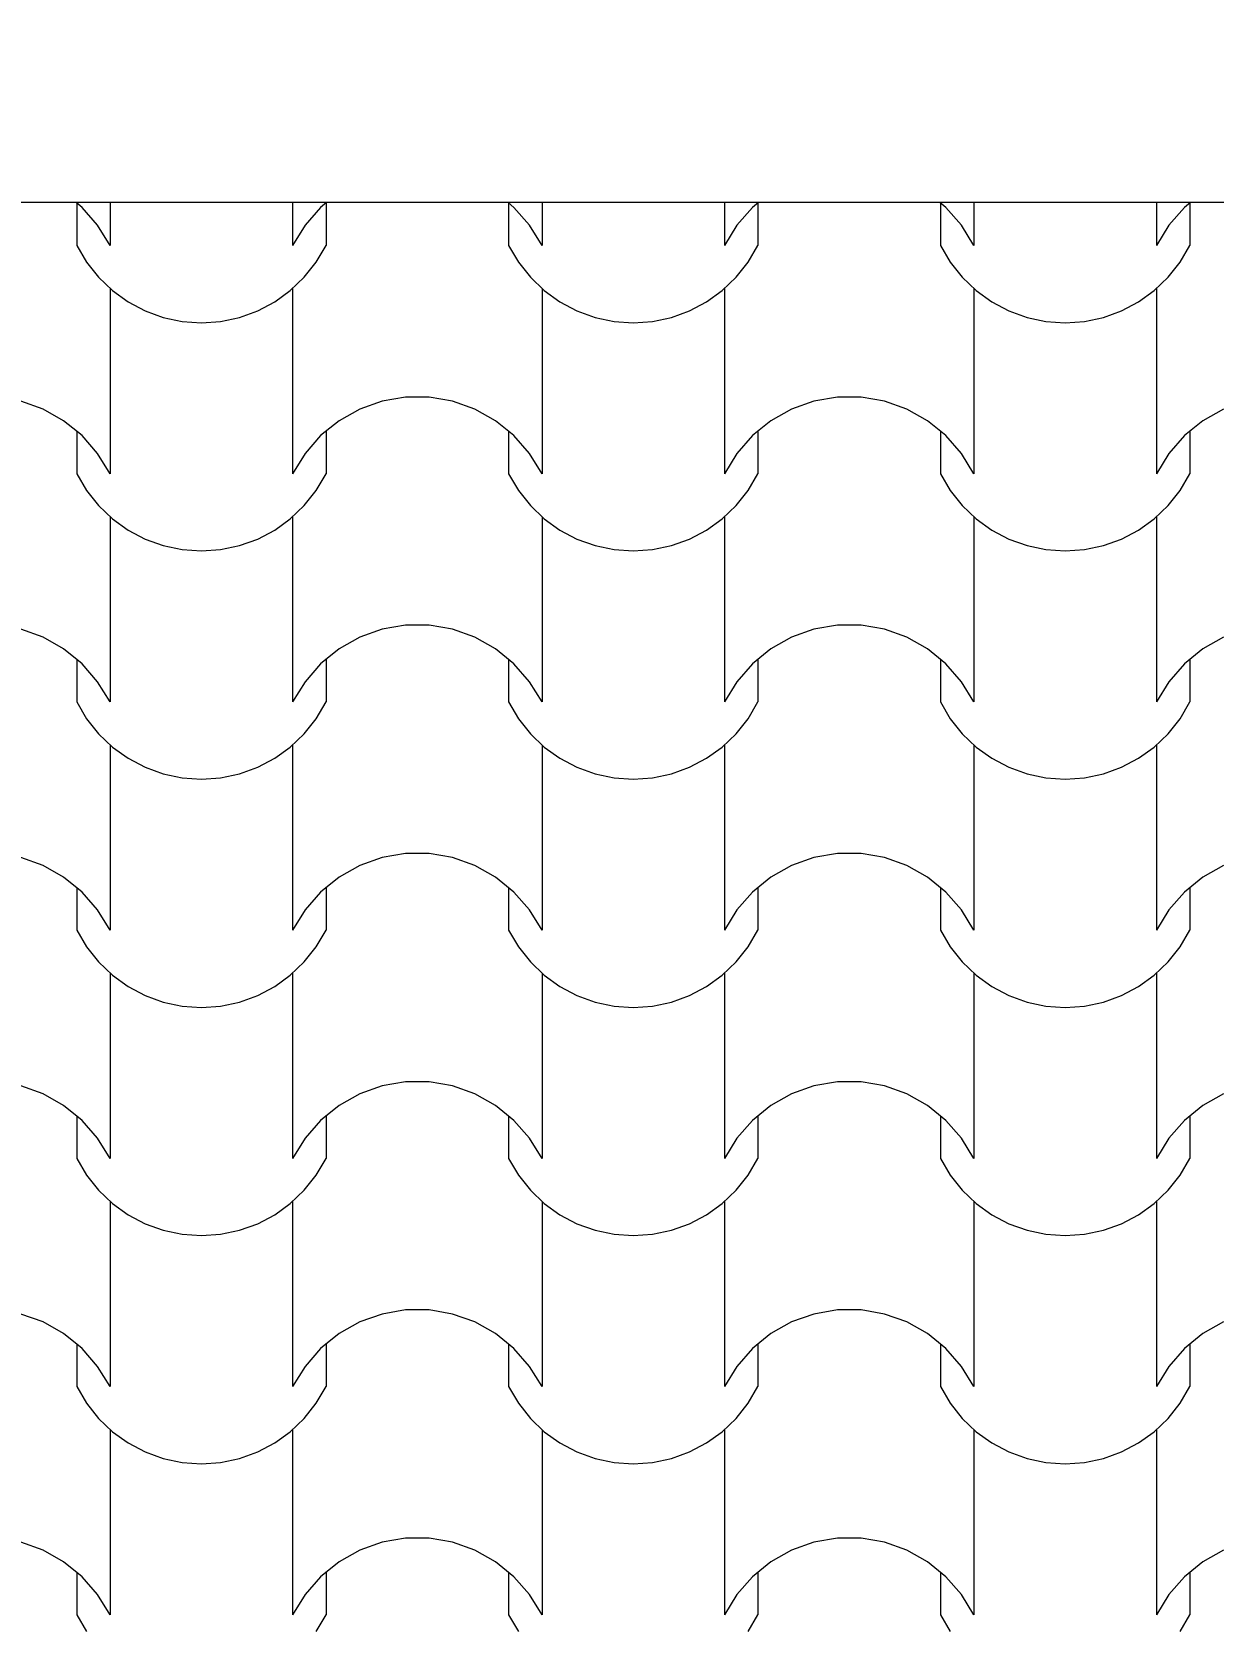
# Model space of a CAD drawing. Header units: millimetres. Extents: x 318905 to 439572, y -5133 to 105868.
# Drawn here: x 359044 to 359822, y 6699 to 7747 of the extents above; entities that cross this region are included whole.
import ezdxf

# ---------------------------------------------------------------- set-up
doc = ezdxf.new("R2010")
doc.units = ezdxf.units.MM
doc.header["$MEASUREMENT"] = 0
for name, color, linetype, lineweight in [('0_Stylo_No__98', 154, 'Continuous', 0), ('2D -  Dessin général_Stylo_No__1', 7, 'Continuous', 5), ('OMBRES_Stylo_No__1', 7, 'Continuous', 5)]:
    doc.layers.add(name, color=color, linetype=linetype, lineweight=lineweight)
doc.layers.add('OMBRES_Stylo_No__82', color=7, linetype='Continuous', lineweight=13, true_color=0xaaaaaa)
doc.styles.add('STYLE_GENERE_3', font='')
doc.styles.get('STYLE_GENERE_3').set_extended_font_data('Arial')
doc.dimstyles.new('STYLE_GENERE__1', dxfattribs={"dimtxt": 200, "dimasz": 142.5, "dimexe": 0.18, "dimexo": 500, "dimgap": 0.09, "dimtad": 0, "dimtih": 1, "dimtoh": 1, "dimlfac": 0.001, "dimzin": 0, "dimdsep": 46, "dimtxsty": 'STYLE_GENERE_3', "dimblk": 'ARROWHEAD_6', "dimblk1": 'ARROWHEAD_6', "dimblk2": 'ARROWHEAD_6', "dimcen": 0.09, "dimclrd": 154, "dimclre": 154, "dimclrt": 154, "dimazin": 0, "dimtfac": 1, "dimtdec": 4, "dimtmove": 0, "dimatfit": 3, "dimfxl": 0, "dimtolj": 1, "dimtzin": 0, "dimarcsym": 0})

# ---------------------------------------------------------------- blocks, each defined once
blk = doc.blocks.new('*X105')
at = {"layer": 'OMBRES_Stylo_No__82', "linetype": 'Continuous'}
for p, q in [((359077.5, 7631.3), (359073.5, 7634.5)), ((359073.9, 7634.2), (359073.9, 7606.2)), ((359095.9, 7634.5), (359095.9, 7606.2)), ((359216.1, 7634.5), (359216.1, 7606.2)), ((359238.5, 7634.5), (359234.5, 7631.3)), ((359238.1, 7634.2), (359238.1, 7606.2)), ((359361.9, 7631.3), (359358, 7634.5)), ((359358.4, 7634.2), (359358.4, 7606.2)), ((359380.4, 7634.5), (359380.4, 7606.2)), ((359500.6, 7634.5), (359500.6, 7606.2)), ((359523, 7634.5), (359519, 7631.3)), ((359522.6, 7634.2), (359522.6, 7606.2)), ((359646.4, 7631.3), (359642.5, 7634.5)), ((359642.8, 7634.2), (359642.8, 7606.2)), ((359664.8, 7634.5), (359664.8, 7606.2)), ((359785.1, 7634.5), (359785.1, 7606.2)), ((359807.4, 7634.5), (359803.5, 7631.3)), ((359807.1, 7634.2), (359807.1, 7606.2)), ((359087.7, 7619.5), (359077.5, 7631.3)), ((359234.5, 7631.3), (359224.3, 7619.5)), ((359372.2, 7619.5), (359361.9, 7631.3)), ((359519, 7631.3), (359508.7, 7619.5)), ((359656.7, 7619.5), (359646.4, 7631.3)), ((359803.5, 7631.3), (359793.2, 7619.5)), ((359095.9, 7606.2), (359087.7, 7619.5)), ((359224.3, 7619.5), (359216.1, 7606.2)), ((359380.4, 7606.2), (359372.2, 7619.5)), ((359508.7, 7619.5), (359500.6, 7606.2)), ((359664.8, 7606.2), (359656.7, 7619.5)), ((359793.2, 7619.5), (359785.1, 7606.2)), ((359073.9, 7606.2), (359080.3, 7595.2)), ((359231.7, 7595.2), (359238.1, 7606.2)), ((359358.4, 7606.2), (359364.8, 7595.2)), ((359516.2, 7595.2), (359522.6, 7606.2)), ((359642.8, 7606.2), (359649.3, 7595.2)), ((359800.6, 7595.2), (359807.1, 7606.2)), ((359080.3, 7595.2), (359088.2, 7585.3)), ((359223.8, 7585.3), (359231.7, 7595.2)), ((359364.8, 7595.2), (359372.7, 7585.3)), ((359508.3, 7585.3), (359516.2, 7595.2)), ((359649.3, 7595.2), (359657.2, 7585.3)), ((359792.8, 7585.3), (359800.6, 7595.2)), ((359088.2, 7585.3), (359097.4, 7576.5)), ((359214.6, 7576.5), (359223.8, 7585.3)), ((359372.7, 7585.3), (359381.9, 7576.5)), ((359499.1, 7576.5), (359508.3, 7585.3)), ((359657.2, 7585.3), (359666.4, 7576.5)), ((359783.6, 7576.5), (359792.8, 7585.3)), ((359095.9, 7577.8), (359095.9, 7516.8)), ((359097.4, 7576.5), (359107.7, 7569.1)), ((359107.7, 7569.1), (359118.9, 7563.1)), ((359193.1, 7563.1), (359204.3, 7569.1)), ((359204.3, 7569.1), (359214.6, 7576.5)), ((359216.1, 7577.8), (359216.1, 7516.8)), ((359380.4, 7577.8), (359380.4, 7516.8)), ((359381.9, 7576.5), (359392.2, 7569.1)), ((359392.2, 7569.1), (359403.4, 7563.1)), ((359477.5, 7563.1), (359488.8, 7569.1)), ((359488.8, 7569.1), (359499.1, 7576.5)), ((359500.6, 7577.8), (359500.6, 7516.8)), ((359664.8, 7577.8), (359664.8, 7516.8)), ((359666.4, 7576.5), (359676.7, 7569.1)), ((359676.7, 7569.1), (359687.9, 7563.1)), ((359762, 7563.1), (359773.3, 7569.1)), ((359773.3, 7569.1), (359783.6, 7576.5)), ((359785.1, 7577.8), (359785.1, 7516.8)), ((359118.9, 7563.1), (359130.9, 7558.8)), ((359130.9, 7558.8), (359143.3, 7556.2)), ((359168.7, 7556.2), (359181.1, 7558.8)), ((359181.1, 7558.8), (359193.1, 7563.1)), ((359403.4, 7563.1), (359415.4, 7558.8)), ((359415.4, 7558.8), (359427.8, 7556.2)), ((359453.2, 7556.2), (359465.6, 7558.8)), ((359465.6, 7558.8), (359477.5, 7563.1)), ((359687.9, 7563.1), (359699.9, 7558.8)), ((359699.9, 7558.8), (359712.3, 7556.2)), ((359737.6, 7556.2), (359750.1, 7558.8)), ((359750.1, 7558.8), (359762, 7563.1)), ((359143.3, 7556.2), (359156, 7555.3)), ((359156, 7555.3), (359168.7, 7556.2)), ((359427.8, 7556.2), (359440.5, 7555.3)), ((359440.5, 7555.3), (359453.2, 7556.2)), ((359712.3, 7556.2), (359725, 7555.3)), ((359725, 7555.3), (359737.6, 7556.2)), ((359095.9, 7516.8), (359095.9, 7455.8)), ((359216.1, 7516.8), (359216.1, 7455.8)), ((359380.4, 7516.8), (359380.4, 7455.8)), ((359500.6, 7516.8), (359500.6, 7455.8)), ((359664.8, 7516.8), (359664.8, 7455.8)), ((359785.1, 7516.8), (359785.1, 7455.8)), ((359290.4, 7506.3), (359275, 7503.7)), ((359298.2, 7506.3), (359290.4, 7506.3)), ((359306.1, 7506.3), (359298.2, 7506.3)), ((359321.5, 7503.7), (359306.1, 7506.3)), ((359574.9, 7506.3), (359559.5, 7503.7)), ((359582.7, 7506.3), (359574.9, 7506.3)), ((359590.5, 7506.3), (359582.7, 7506.3)), ((359605.9, 7503.7), (359590.5, 7506.3)), ((359051.7, 7498.5), (359037, 7503.7)), ((359065.3, 7490.8), (359051.7, 7498.5)), ((359260.3, 7498.5), (359246.7, 7490.8)), ((359275, 7503.7), (359260.3, 7498.5)), ((359336.2, 7498.5), (359321.5, 7503.7)), ((359349.8, 7490.8), (359336.2, 7498.5)), ((359544.8, 7498.5), (359531.1, 7490.8)), ((359559.5, 7503.7), (359544.8, 7498.5)), ((359620.7, 7498.5), (359605.9, 7503.7)), ((359634.3, 7490.8), (359620.7, 7498.5)), ((359829.3, 7498.5), (359815.6, 7490.8)), ((359077.5, 7481), (359065.3, 7490.8)), ((359246.7, 7490.8), (359234.5, 7481)), ((359361.9, 7481), (359349.8, 7490.8)), ((359531.1, 7490.8), (359519, 7481)), ((359646.4, 7481), (359634.3, 7490.8)), ((359815.6, 7490.8), (359803.5, 7481)), ((359073.9, 7483.9), (359073.9, 7455.8)), ((359087.7, 7469.2), (359077.5, 7481)), ((359234.5, 7481), (359224.3, 7469.2)), ((359238.1, 7483.9), (359238.1, 7455.8)), ((359358.4, 7483.9), (359358.4, 7455.8)), ((359372.2, 7469.2), (359361.9, 7481)), ((359519, 7481), (359508.7, 7469.2)), ((359522.6, 7483.9), (359522.6, 7455.8)), ((359642.8, 7483.9), (359642.8, 7455.8)), ((359656.7, 7469.2), (359646.4, 7481)), ((359803.5, 7481), (359793.2, 7469.2)), ((359807.1, 7483.9), (359807.1, 7455.8)), ((359095.9, 7455.8), (359087.7, 7469.2)), ((359224.3, 7469.2), (359216.1, 7455.8)), ((359380.4, 7455.8), (359372.2, 7469.2)), ((359508.7, 7469.2), (359500.6, 7455.8)), ((359664.8, 7455.8), (359656.7, 7469.2)), ((359793.2, 7469.2), (359785.1, 7455.8)), ((359073.9, 7455.8), (359080.3, 7444.9)), ((359231.7, 7444.9), (359238.1, 7455.8)), ((359358.4, 7455.8), (359364.8, 7444.9)), ((359516.2, 7444.9), (359522.6, 7455.8)), ((359642.8, 7455.8), (359649.3, 7444.9)), ((359800.6, 7444.9), (359807.1, 7455.8)), ((359080.3, 7444.9), (359088.2, 7434.9)), ((359223.8, 7434.9), (359231.7, 7444.9)), ((359364.8, 7444.9), (359372.7, 7434.9)), ((359508.3, 7434.9), (359516.2, 7444.9)), ((359649.3, 7444.9), (359657.2, 7434.9)), ((359792.8, 7434.9), (359800.6, 7444.9)), ((359088.2, 7434.9), (359097.4, 7426.2)), ((359214.6, 7426.2), (359223.8, 7434.9)), ((359372.7, 7434.9), (359381.9, 7426.2)), ((359499.1, 7426.2), (359508.3, 7434.9)), ((359657.2, 7434.9), (359666.4, 7426.2)), ((359783.6, 7426.2), (359792.8, 7434.9)), ((359095.9, 7427.4), (359095.9, 7366.5)), ((359097.4, 7426.2), (359107.7, 7418.7)), ((359204.3, 7418.7), (359214.6, 7426.2)), ((359216.1, 7427.4), (359216.1, 7366.5)), ((359380.4, 7427.4), (359380.4, 7366.5)), ((359381.9, 7426.2), (359392.2, 7418.7)), ((359488.8, 7418.7), (359499.1, 7426.2)), ((359500.6, 7427.4), (359500.6, 7366.5)), ((359664.8, 7427.4), (359664.8, 7366.5)), ((359666.4, 7426.2), (359676.7, 7418.7)), ((359773.3, 7418.7), (359783.6, 7426.2)), ((359785.1, 7427.4), (359785.1, 7366.5)), ((359107.7, 7418.7), (359118.9, 7412.8)), ((359118.9, 7412.8), (359130.9, 7408.5)), ((359181.1, 7408.5), (359193.1, 7412.8)), ((359193.1, 7412.8), (359204.3, 7418.7)), ((359392.2, 7418.7), (359403.4, 7412.8)), ((359403.4, 7412.8), (359415.4, 7408.5)), ((359465.6, 7408.5), (359477.5, 7412.8)), ((359477.5, 7412.8), (359488.8, 7418.7)), ((359676.7, 7418.7), (359687.9, 7412.8)), ((359687.9, 7412.8), (359699.9, 7408.5)), ((359750.1, 7408.5), (359762, 7412.8)), ((359762, 7412.8), (359773.3, 7418.7)), ((359130.9, 7408.5), (359143.3, 7405.9)), ((359143.3, 7405.9), (359156, 7405)), ((359156, 7405), (359168.7, 7405.9)), ((359168.7, 7405.9), (359181.1, 7408.5)), ((359415.4, 7408.5), (359427.8, 7405.9)), ((359427.8, 7405.9), (359440.5, 7405)), ((359440.5, 7405), (359453.2, 7405.9)), ((359453.2, 7405.9), (359465.6, 7408.5)), ((359699.9, 7408.5), (359712.3, 7405.9)), ((359712.3, 7405.9), (359725, 7405)), ((359725, 7405), (359737.6, 7405.9)), ((359737.6, 7405.9), (359750.1, 7408.5)), ((359095.9, 7366.5), (359095.9, 7305.5)), ((359216.1, 7366.5), (359216.1, 7305.5)), ((359380.4, 7366.5), (359380.4, 7305.5)), ((359500.6, 7366.5), (359500.6, 7305.5)), ((359664.8, 7366.5), (359664.8, 7305.5)), ((359785.1, 7366.5), (359785.1, 7305.5)), ((359051.7, 7348.1), (359037, 7353.4)), ((359275, 7353.4), (359260.3, 7348.1)), ((359290.4, 7356), (359275, 7353.4)), ((359298.2, 7356), (359290.4, 7356)), ((359306.1, 7356), (359298.2, 7356)), ((359321.5, 7353.4), (359306.1, 7356)), ((359336.2, 7348.1), (359321.5, 7353.4)), ((359559.5, 7353.4), (359544.8, 7348.1)), ((359574.9, 7356), (359559.5, 7353.4)), ((359582.7, 7356), (359574.9, 7356)), ((359590.5, 7356), (359582.7, 7356)), ((359605.9, 7353.4), (359590.5, 7356)), ((359620.7, 7348.1), (359605.9, 7353.4)), ((359065.3, 7340.5), (359051.7, 7348.1)), ((359077.5, 7330.6), (359065.3, 7340.5)), ((359246.7, 7340.5), (359234.5, 7330.6)), ((359260.3, 7348.1), (359246.7, 7340.5)), ((359349.8, 7340.5), (359336.2, 7348.1)), ((359361.9, 7330.6), (359349.8, 7340.5)), ((359531.1, 7340.5), (359519, 7330.6)), ((359544.8, 7348.1), (359531.1, 7340.5)), ((359634.3, 7340.5), (359620.7, 7348.1)), ((359646.4, 7330.6), (359634.3, 7340.5)), ((359815.6, 7340.5), (359803.5, 7330.6)), ((359829.3, 7348.1), (359815.6, 7340.5)), ((359073.9, 7333.5), (359073.9, 7305.5)), ((359087.7, 7318.8), (359077.5, 7330.6)), ((359234.5, 7330.6), (359224.3, 7318.8)), ((359238.1, 7333.5), (359238.1, 7305.5)), ((359358.4, 7333.5), (359358.4, 7305.5)), ((359372.2, 7318.8), (359361.9, 7330.6)), ((359519, 7330.6), (359508.7, 7318.8)), ((359522.6, 7333.5), (359522.6, 7305.5)), ((359642.8, 7333.5), (359642.8, 7305.5)), ((359656.7, 7318.8), (359646.4, 7330.6)), ((359803.5, 7330.6), (359793.2, 7318.8)), ((359807.1, 7333.5), (359807.1, 7305.5)), ((359095.9, 7305.5), (359087.7, 7318.8)), ((359224.3, 7318.8), (359216.1, 7305.5)), ((359380.4, 7305.5), (359372.2, 7318.8)), ((359508.7, 7318.8), (359500.6, 7305.5)), ((359664.8, 7305.5), (359656.7, 7318.8)), ((359793.2, 7318.8), (359785.1, 7305.5)), ((359073.9, 7305.5), (359080.3, 7294.5)), ((359231.7, 7294.5), (359238.1, 7305.5)), ((359358.4, 7305.5), (359364.8, 7294.5)), ((359516.2, 7294.5), (359522.6, 7305.5)), ((359642.8, 7305.5), (359649.3, 7294.5)), ((359800.6, 7294.5), (359807.1, 7305.5)), ((359080.3, 7294.5), (359088.2, 7284.6)), ((359223.8, 7284.6), (359231.7, 7294.5)), ((359364.8, 7294.5), (359372.7, 7284.6)), ((359508.3, 7284.6), (359516.2, 7294.5)), ((359649.3, 7294.5), (359657.2, 7284.6)), ((359792.8, 7284.6), (359800.6, 7294.5)), ((359088.2, 7284.6), (359097.4, 7275.8)), ((359095.9, 7277.1), (359095.9, 7216.1)), ((359097.4, 7275.8), (359107.7, 7268.4)), ((359204.3, 7268.4), (359214.6, 7275.8)), ((359214.6, 7275.8), (359223.8, 7284.6)), ((359216.1, 7277.1), (359216.1, 7216.1)), ((359372.7, 7284.6), (359381.9, 7275.8)), ((359380.4, 7277.1), (359380.4, 7216.1)), ((359381.9, 7275.8), (359392.2, 7268.4)), ((359488.8, 7268.4), (359499.1, 7275.8)), ((359499.1, 7275.8), (359508.3, 7284.6)), ((359500.6, 7277.1), (359500.6, 7216.1)), ((359657.2, 7284.6), (359666.4, 7275.8)), ((359664.8, 7277.1), (359664.8, 7216.1)), ((359666.4, 7275.8), (359676.7, 7268.4)), ((359773.3, 7268.4), (359783.6, 7275.8)), ((359783.6, 7275.8), (359792.8, 7284.6)), ((359785.1, 7277.1), (359785.1, 7216.1)), ((359107.7, 7268.4), (359118.9, 7262.5)), ((359193.1, 7262.5), (359204.3, 7268.4)), ((359392.2, 7268.4), (359403.4, 7262.5)), ((359477.5, 7262.5), (359488.8, 7268.4)), ((359676.7, 7268.4), (359687.9, 7262.5)), ((359762, 7262.5), (359773.3, 7268.4)), ((359118.9, 7262.5), (359130.9, 7258.2)), ((359130.9, 7258.2), (359143.3, 7255.5)), ((359143.3, 7255.5), (359156, 7254.7)), ((359156, 7254.7), (359168.7, 7255.5)), ((359168.7, 7255.5), (359181.1, 7258.2)), ((359181.1, 7258.2), (359193.1, 7262.5)), ((359403.4, 7262.5), (359415.4, 7258.2)), ((359415.4, 7258.2), (359427.8, 7255.5)), ((359427.8, 7255.5), (359440.5, 7254.7)), ((359440.5, 7254.7), (359453.2, 7255.5)), ((359453.2, 7255.5), (359465.6, 7258.2)), ((359465.6, 7258.2), (359477.5, 7262.5)), ((359687.9, 7262.5), (359699.9, 7258.2)), ((359699.9, 7258.2), (359712.3, 7255.5)), ((359712.3, 7255.5), (359725, 7254.7)), ((359725, 7254.7), (359737.6, 7255.5)), ((359737.6, 7255.5), (359750.1, 7258.2)), ((359750.1, 7258.2), (359762, 7262.5)), ((359095.9, 7216.1), (359095.9, 7155.2)), ((359216.1, 7216.1), (359216.1, 7155.2)), ((359380.4, 7216.1), (359380.4, 7155.2)), ((359500.6, 7216.1), (359500.6, 7155.2)), ((359664.8, 7216.1), (359664.8, 7155.2)), ((359785.1, 7216.1), (359785.1, 7155.2)), ((359051.7, 7197.8), (359037, 7203)), ((359275, 7203), (359260.3, 7197.8)), ((359290.4, 7205.7), (359275, 7203)), ((359298.2, 7205.7), (359290.4, 7205.7)), ((359306.1, 7205.7), (359298.2, 7205.7)), ((359321.5, 7203), (359306.1, 7205.7)), ((359336.2, 7197.8), (359321.5, 7203)), ((359559.5, 7203), (359544.8, 7197.8)), ((359574.9, 7205.7), (359559.5, 7203)), ((359582.7, 7205.7), (359574.9, 7205.7)), ((359590.5, 7205.7), (359582.7, 7205.7)), ((359605.9, 7203), (359590.5, 7205.7)), ((359620.7, 7197.8), (359605.9, 7203)), ((359065.3, 7190.1), (359051.7, 7197.8)), ((359260.3, 7197.8), (359246.7, 7190.1)), ((359349.8, 7190.1), (359336.2, 7197.8)), ((359544.8, 7197.8), (359531.1, 7190.1)), ((359634.3, 7190.1), (359620.7, 7197.8)), ((359829.3, 7197.8), (359815.6, 7190.1)), ((359077.5, 7180.3), (359065.3, 7190.1)), ((359073.9, 7183.2), (359073.9, 7155.2)), ((359246.7, 7190.1), (359234.5, 7180.3)), ((359238.1, 7183.2), (359238.1, 7155.2)), ((359361.9, 7180.3), (359349.8, 7190.1)), ((359358.4, 7183.2), (359358.4, 7155.2)), ((359531.1, 7190.1), (359519, 7180.3)), ((359522.6, 7183.2), (359522.6, 7155.2)), ((359646.4, 7180.3), (359634.3, 7190.1)), ((359642.8, 7183.2), (359642.8, 7155.2)), ((359815.6, 7190.1), (359803.5, 7180.3)), ((359807.1, 7183.2), (359807.1, 7155.2)), ((359087.7, 7168.5), (359077.5, 7180.3)), ((359234.5, 7180.3), (359224.3, 7168.5)), ((359372.2, 7168.5), (359361.9, 7180.3)), ((359519, 7180.3), (359508.7, 7168.5)), ((359656.7, 7168.5), (359646.4, 7180.3)), ((359803.5, 7180.3), (359793.2, 7168.5)), ((359095.9, 7155.2), (359087.7, 7168.5)), ((359224.3, 7168.5), (359216.1, 7155.2)), ((359380.4, 7155.2), (359372.2, 7168.5)), ((359508.7, 7168.5), (359500.6, 7155.2)), ((359664.8, 7155.2), (359656.7, 7168.5)), ((359793.2, 7168.5), (359785.1, 7155.2)), ((359073.9, 7155.2), (359080.3, 7144.2)), ((359231.7, 7144.2), (359238.1, 7155.2)), ((359358.4, 7155.2), (359364.8, 7144.2)), ((359516.2, 7144.2), (359522.6, 7155.2)), ((359642.8, 7155.2), (359649.3, 7144.2)), ((359800.6, 7144.2), (359807.1, 7155.2)), ((359080.3, 7144.2), (359088.2, 7134.3)), ((359223.8, 7134.3), (359231.7, 7144.2)), ((359364.8, 7144.2), (359372.7, 7134.3)), ((359508.3, 7134.3), (359516.2, 7144.2)), ((359649.3, 7144.2), (359657.2, 7134.3)), ((359792.8, 7134.3), (359800.6, 7144.2)), ((359088.2, 7134.3), (359097.4, 7125.5)), ((359214.6, 7125.5), (359223.8, 7134.3)), ((359372.7, 7134.3), (359381.9, 7125.5)), ((359499.1, 7125.5), (359508.3, 7134.3)), ((359657.2, 7134.3), (359666.4, 7125.5)), ((359783.6, 7125.5), (359792.8, 7134.3)), ((359095.9, 7126.8), (359095.9, 7065.8)), ((359097.4, 7125.5), (359107.7, 7118.1)), ((359107.7, 7118.1), (359118.9, 7112.1)), ((359193.1, 7112.1), (359204.3, 7118.1)), ((359204.3, 7118.1), (359214.6, 7125.5)), ((359216.1, 7126.8), (359216.1, 7065.8)), ((359380.4, 7126.8), (359380.4, 7065.8)), ((359381.9, 7125.5), (359392.2, 7118.1)), ((359392.2, 7118.1), (359403.4, 7112.1)), ((359477.5, 7112.1), (359488.8, 7118.1)), ((359488.8, 7118.1), (359499.1, 7125.5)), ((359500.6, 7126.8), (359500.6, 7065.8)), ((359664.8, 7126.8), (359664.8, 7065.8)), ((359666.4, 7125.5), (359676.7, 7118.1)), ((359676.7, 7118.1), (359687.9, 7112.1)), ((359762, 7112.1), (359773.3, 7118.1)), ((359773.3, 7118.1), (359783.6, 7125.5)), ((359785.1, 7126.8), (359785.1, 7065.8)), ((359118.9, 7112.1), (359130.9, 7107.8)), ((359130.9, 7107.8), (359143.3, 7105.2)), ((359168.7, 7105.2), (359181.1, 7107.8)), ((359181.1, 7107.8), (359193.1, 7112.1)), ((359403.4, 7112.1), (359415.4, 7107.8)), ((359415.4, 7107.8), (359427.8, 7105.2)), ((359453.2, 7105.2), (359465.6, 7107.8)), ((359465.6, 7107.8), (359477.5, 7112.1)), ((359687.9, 7112.1), (359699.9, 7107.8)), ((359699.9, 7107.8), (359712.3, 7105.2)), ((359737.6, 7105.2), (359750.1, 7107.8)), ((359750.1, 7107.8), (359762, 7112.1)), ((359143.3, 7105.2), (359156, 7104.3)), ((359156, 7104.3), (359168.7, 7105.2)), ((359427.8, 7105.2), (359440.5, 7104.3)), ((359440.5, 7104.3), (359453.2, 7105.2)), ((359712.3, 7105.2), (359725, 7104.3)), ((359725, 7104.3), (359737.6, 7105.2)), ((359095.9, 7065.8), (359095.9, 7004.8)), ((359216.1, 7065.8), (359216.1, 7004.8)), ((359380.4, 7065.8), (359380.4, 7004.8)), ((359500.6, 7065.8), (359500.6, 7004.8)), ((359664.8, 7065.8), (359664.8, 7004.8)), ((359785.1, 7065.8), (359785.1, 7004.8)), ((359290.4, 7055.3), (359275, 7052.7)), ((359298.2, 7055.3), (359290.4, 7055.3)), ((359306.1, 7055.3), (359298.2, 7055.3)), ((359321.5, 7052.7), (359306.1, 7055.3)), ((359574.9, 7055.3), (359559.5, 7052.7)), ((359582.7, 7055.3), (359574.9, 7055.3)), ((359590.5, 7055.3), (359582.7, 7055.3)), ((359605.9, 7052.7), (359590.5, 7055.3)), ((359051.7, 7047.4), (359037, 7052.7)), ((359065.3, 7039.8), (359051.7, 7047.4)), ((359260.3, 7047.4), (359246.7, 7039.8)), ((359275, 7052.7), (359260.3, 7047.4)), ((359336.2, 7047.4), (359321.5, 7052.7)), ((359349.8, 7039.8), (359336.2, 7047.4)), ((359544.8, 7047.4), (359531.1, 7039.8)), ((359559.5, 7052.7), (359544.8, 7047.4)), ((359620.7, 7047.4), (359605.9, 7052.7)), ((359634.3, 7039.8), (359620.7, 7047.4)), ((359829.3, 7047.4), (359815.6, 7039.8)), ((359077.5, 7029.9), (359065.3, 7039.8)), ((359246.7, 7039.8), (359234.5, 7029.9)), ((359361.9, 7029.9), (359349.8, 7039.8)), ((359531.1, 7039.8), (359519, 7029.9)), ((359646.4, 7029.9), (359634.3, 7039.8)), ((359815.6, 7039.8), (359803.5, 7029.9)), ((359073.9, 7032.9), (359073.9, 7004.8)), ((359087.7, 7018.2), (359077.5, 7029.9)), ((359234.5, 7029.9), (359224.3, 7018.2)), ((359238.1, 7032.9), (359238.1, 7004.8)), ((359358.4, 7032.9), (359358.4, 7004.8)), ((359372.2, 7018.2), (359361.9, 7029.9)), ((359519, 7029.9), (359508.7, 7018.2)), ((359522.6, 7032.9), (359522.6, 7004.8)), ((359642.8, 7032.9), (359642.8, 7004.8)), ((359656.7, 7018.2), (359646.4, 7029.9)), ((359803.5, 7029.9), (359793.2, 7018.2)), ((359807.1, 7032.9), (359807.1, 7004.8)), ((359095.9, 7004.8), (359087.7, 7018.2)), ((359224.3, 7018.2), (359216.1, 7004.8)), ((359380.4, 7004.8), (359372.2, 7018.2)), ((359508.7, 7018.2), (359500.6, 7004.8)), ((359664.8, 7004.8), (359656.7, 7018.2)), ((359793.2, 7018.2), (359785.1, 7004.8)), ((359073.9, 7004.8), (359080.3, 6993.9)), ((359231.7, 6993.9), (359238.1, 7004.8)), ((359358.4, 7004.8), (359364.8, 6993.9)), ((359516.2, 6993.9), (359522.6, 7004.8)), ((359642.8, 7004.8), (359649.3, 6993.9)), ((359800.6, 6993.9), (359807.1, 7004.8)), ((359080.3, 6993.9), (359088.2, 6983.9)), ((359223.8, 6983.9), (359231.7, 6993.9)), ((359364.8, 6993.9), (359372.7, 6983.9)), ((359508.3, 6983.9), (359516.2, 6993.9)), ((359649.3, 6993.9), (359657.2, 6983.9)), ((359792.8, 6983.9), (359800.6, 6993.9)), ((359088.2, 6983.9), (359097.4, 6975.1)), ((359214.6, 6975.1), (359223.8, 6983.9)), ((359372.7, 6983.9), (359381.9, 6975.1)), ((359499.1, 6975.1), (359508.3, 6983.9)), ((359657.2, 6983.9), (359666.4, 6975.1)), ((359783.6, 6975.1), (359792.8, 6983.9)), ((359095.9, 6976.4), (359095.9, 6915.5)), ((359097.4, 6975.1), (359107.7, 6967.7)), ((359204.3, 6967.7), (359214.6, 6975.1)), ((359216.1, 6976.4), (359216.1, 6915.5)), ((359380.4, 6976.4), (359380.4, 6915.5)), ((359381.9, 6975.1), (359392.2, 6967.7)), ((359488.8, 6967.7), (359499.1, 6975.1)), ((359500.6, 6976.4), (359500.6, 6915.5)), ((359664.8, 6976.4), (359664.8, 6915.5)), ((359666.4, 6975.1), (359676.7, 6967.7)), ((359773.3, 6967.7), (359783.6, 6975.1)), ((359785.1, 6976.4), (359785.1, 6915.5)), ((359107.7, 6967.7), (359118.9, 6961.8)), ((359118.9, 6961.8), (359130.9, 6957.5)), ((359181.1, 6957.5), (359193.1, 6961.8)), ((359193.1, 6961.8), (359204.3, 6967.7)), ((359392.2, 6967.7), (359403.4, 6961.8)), ((359403.4, 6961.8), (359415.4, 6957.5)), ((359465.6, 6957.5), (359477.5, 6961.8)), ((359477.5, 6961.8), (359488.8, 6967.7)), ((359676.7, 6967.7), (359687.9, 6961.8)), ((359687.9, 6961.8), (359699.9, 6957.5)), ((359750.1, 6957.5), (359762, 6961.8)), ((359762, 6961.8), (359773.3, 6967.7)), ((359130.9, 6957.5), (359143.3, 6954.9)), ((359143.3, 6954.9), (359156, 6954)), ((359156, 6954), (359168.7, 6954.9)), ((359168.7, 6954.9), (359181.1, 6957.5)), ((359415.4, 6957.5), (359427.8, 6954.9)), ((359427.8, 6954.9), (359440.5, 6954)), ((359440.5, 6954), (359453.2, 6954.9)), ((359453.2, 6954.9), (359465.6, 6957.5)), ((359699.9, 6957.5), (359712.3, 6954.9)), ((359712.3, 6954.9), (359725, 6954)), ((359725, 6954), (359737.6, 6954.9)), ((359737.6, 6954.9), (359750.1, 6957.5)), ((359095.9, 6915.5), (359095.9, 6854.5)), ((359216.1, 6915.5), (359216.1, 6854.5)), ((359380.4, 6915.5), (359380.4, 6854.5)), ((359500.6, 6915.5), (359500.6, 6854.5)), ((359664.8, 6915.5), (359664.8, 6854.5)), ((359785.1, 6915.5), (359785.1, 6854.5)), ((359051.7, 6897.1), (359037, 6902.3)), ((359275, 6902.3), (359260.3, 6897.1)), ((359290.4, 6905), (359275, 6902.3)), ((359298.2, 6905), (359290.4, 6905)), ((359306.1, 6905), (359298.2, 6905)), ((359321.5, 6902.3), (359306.1, 6905)), ((359336.2, 6897.1), (359321.5, 6902.3)), ((359559.5, 6902.3), (359544.8, 6897.1)), ((359574.9, 6905), (359559.5, 6902.3)), ((359582.7, 6905), (359574.9, 6905)), ((359590.5, 6905), (359582.7, 6905)), ((359605.9, 6902.3), (359590.5, 6905)), ((359620.7, 6897.1), (359605.9, 6902.3)), ((359065.3, 6889.5), (359051.7, 6897.1)), ((359077.5, 6879.6), (359065.3, 6889.5)), ((359246.7, 6889.5), (359234.5, 6879.6)), ((359260.3, 6897.1), (359246.7, 6889.5)), ((359349.8, 6889.5), (359336.2, 6897.1)), ((359361.9, 6879.6), (359349.8, 6889.5)), ((359531.1, 6889.5), (359519, 6879.6)), ((359544.8, 6897.1), (359531.1, 6889.5)), ((359634.3, 6889.5), (359620.7, 6897.1)), ((359646.4, 6879.6), (359634.3, 6889.5)), ((359815.6, 6889.5), (359803.5, 6879.6)), ((359829.3, 6897.1), (359815.6, 6889.5)), ((359073.9, 6882.5), (359073.9, 6854.5)), ((359087.7, 6867.8), (359077.5, 6879.6)), ((359234.5, 6879.6), (359224.3, 6867.8)), ((359238.1, 6882.5), (359238.1, 6854.5)), ((359358.4, 6882.5), (359358.4, 6854.5)), ((359372.2, 6867.8), (359361.9, 6879.6)), ((359519, 6879.6), (359508.7, 6867.8)), ((359522.6, 6882.5), (359522.6, 6854.5)), ((359642.8, 6882.5), (359642.8, 6854.5)), ((359656.7, 6867.8), (359646.4, 6879.6)), ((359803.5, 6879.6), (359793.2, 6867.8)), ((359807.1, 6882.5), (359807.1, 6854.5)), ((359095.9, 6854.5), (359087.7, 6867.8)), ((359224.3, 6867.8), (359216.1, 6854.5)), ((359380.4, 6854.5), (359372.2, 6867.8)), ((359508.7, 6867.8), (359500.6, 6854.5)), ((359664.8, 6854.5), (359656.7, 6867.8)), ((359793.2, 6867.8), (359785.1, 6854.5)), ((359073.9, 6854.5), (359080.3, 6843.5)), ((359231.7, 6843.5), (359238.1, 6854.5)), ((359358.4, 6854.5), (359364.8, 6843.5)), ((359516.2, 6843.5), (359522.6, 6854.5)), ((359642.8, 6854.5), (359649.3, 6843.5)), ((359800.6, 6843.5), (359807.1, 6854.5)), ((359080.3, 6843.5), (359088.2, 6833.6)), ((359223.8, 6833.6), (359231.7, 6843.5)), ((359364.8, 6843.5), (359372.7, 6833.6)), ((359508.3, 6833.6), (359516.2, 6843.5)), ((359649.3, 6843.5), (359657.2, 6833.6)), ((359792.8, 6833.6), (359800.6, 6843.5)), ((359088.2, 6833.6), (359097.4, 6824.8)), ((359095.9, 6826.1), (359095.9, 6765.1)), ((359097.4, 6824.8), (359107.7, 6817.4)), ((359204.3, 6817.4), (359214.6, 6824.8)), ((359214.6, 6824.8), (359223.8, 6833.6)), ((359216.1, 6826.1), (359216.1, 6765.1)), ((359372.7, 6833.6), (359381.9, 6824.8)), ((359380.4, 6826.1), (359380.4, 6765.1)), ((359381.9, 6824.8), (359392.2, 6817.4)), ((359488.8, 6817.4), (359499.1, 6824.8)), ((359499.1, 6824.8), (359508.3, 6833.6)), ((359500.6, 6826.1), (359500.6, 6765.1)), ((359657.2, 6833.6), (359666.4, 6824.8)), ((359664.8, 6826.1), (359664.8, 6765.1)), ((359666.4, 6824.8), (359676.7, 6817.4)), ((359773.3, 6817.4), (359783.6, 6824.8)), ((359783.6, 6824.8), (359792.8, 6833.6)), ((359785.1, 6826.1), (359785.1, 6765.1)), ((359107.7, 6817.4), (359118.9, 6811.5)), ((359193.1, 6811.5), (359204.3, 6817.4)), ((359392.2, 6817.4), (359403.4, 6811.5)), ((359477.5, 6811.5), (359488.8, 6817.4)), ((359676.7, 6817.4), (359687.9, 6811.5)), ((359762, 6811.5), (359773.3, 6817.4)), ((359118.9, 6811.5), (359130.9, 6807.2)), ((359130.9, 6807.2), (359143.3, 6804.5)), ((359143.3, 6804.5), (359156, 6803.7)), ((359156, 6803.7), (359168.7, 6804.5)), ((359168.7, 6804.5), (359181.1, 6807.2)), ((359181.1, 6807.2), (359193.1, 6811.5)), ((359403.4, 6811.5), (359415.4, 6807.2)), ((359415.4, 6807.2), (359427.8, 6804.5)), ((359427.8, 6804.5), (359440.5, 6803.7)), ((359440.5, 6803.7), (359453.2, 6804.5)), ((359453.2, 6804.5), (359465.6, 6807.2)), ((359465.6, 6807.2), (359477.5, 6811.5)), ((359687.9, 6811.5), (359699.9, 6807.2)), ((359699.9, 6807.2), (359712.3, 6804.5)), ((359712.3, 6804.5), (359725, 6803.7)), ((359725, 6803.7), (359737.6, 6804.5)), ((359737.6, 6804.5), (359750.1, 6807.2)), ((359750.1, 6807.2), (359762, 6811.5)), ((359095.9, 6765.1), (359095.9, 6704.2)), ((359216.1, 6765.1), (359216.1, 6704.2)), ((359380.4, 6765.1), (359380.4, 6704.2)), ((359500.6, 6765.1), (359500.6, 6704.2)), ((359664.8, 6765.1), (359664.8, 6704.2)), ((359785.1, 6765.1), (359785.1, 6704.2)), ((359051.7, 6746.8), (359037, 6752)), ((359275, 6752), (359260.3, 6746.8)), ((359290.4, 6754.7), (359275, 6752)), ((359298.2, 6754.7), (359290.4, 6754.7)), ((359306.1, 6754.7), (359298.2, 6754.7)), ((359321.5, 6752), (359306.1, 6754.7)), ((359336.2, 6746.8), (359321.5, 6752)), ((359559.5, 6752), (359544.8, 6746.8)), ((359574.9, 6754.7), (359559.5, 6752)), ((359582.7, 6754.7), (359574.9, 6754.7)), ((359590.5, 6754.7), (359582.7, 6754.7)), ((359605.9, 6752), (359590.5, 6754.7)), ((359620.7, 6746.8), (359605.9, 6752)), ((359065.3, 6739.1), (359051.7, 6746.8)), ((359260.3, 6746.8), (359246.7, 6739.1)), ((359349.8, 6739.1), (359336.2, 6746.8)), ((359544.8, 6746.8), (359531.1, 6739.1)), ((359634.3, 6739.1), (359620.7, 6746.8)), ((359829.3, 6746.8), (359815.6, 6739.1)), ((359077.5, 6729.3), (359065.3, 6739.1)), ((359073.9, 6732.2), (359073.9, 6704.2)), ((359246.7, 6739.1), (359234.5, 6729.3)), ((359238.1, 6732.2), (359238.1, 6704.2)), ((359361.9, 6729.3), (359349.8, 6739.1)), ((359358.4, 6732.2), (359358.4, 6704.2)), ((359531.1, 6739.1), (359519, 6729.3)), ((359522.6, 6732.2), (359522.6, 6704.2)), ((359646.4, 6729.3), (359634.3, 6739.1)), ((359642.8, 6732.2), (359642.8, 6704.2)), ((359815.6, 6739.1), (359803.5, 6729.3)), ((359807.1, 6732.2), (359807.1, 6704.2)), ((359087.7, 6717.5), (359077.5, 6729.3)), ((359234.5, 6729.3), (359224.3, 6717.5)), ((359372.2, 6717.5), (359361.9, 6729.3)), ((359519, 6729.3), (359508.7, 6717.5)), ((359656.7, 6717.5), (359646.4, 6729.3)), ((359803.5, 6729.3), (359793.2, 6717.5)), ((359095.9, 6704.2), (359087.7, 6717.5)), ((359224.3, 6717.5), (359216.1, 6704.2)), ((359380.4, 6704.2), (359372.2, 6717.5)), ((359508.7, 6717.5), (359500.6, 6704.2)), ((359664.8, 6704.2), (359656.7, 6717.5)), ((359793.2, 6717.5), (359785.1, 6704.2)), ((359073.9, 6704.2), (359080.3, 6693.2)), ((359231.7, 6693.2), (359238.1, 6704.2)), ((359358.4, 6704.2), (359364.8, 6693.2)), ((359516.2, 6693.2), (359522.6, 6704.2)), ((359642.8, 6704.2), (359649.3, 6693.2)), ((359800.6, 6693.2), (359807.1, 6704.2))]:
    blk.add_line(p, q, dxfattribs=at)
blk = doc.blocks.new('Hachure_25', base_point=(0, 4000))
at = {"layer": 'OMBRES_Stylo_No__1', "linetype": 'Continuous'}
blk.add_line((361366.4, 7634.5), (354049.4, 7634.5), dxfattribs=at)
at = {"layer": 'OMBRES_Stylo_No__82', "linetype": 'Continuous'}
blk.add_blockref('*X105', (0, 0), dxfattribs=at)
blk = doc.blocks.new('*D124')
at = {"layer": '0_Stylo_No__98', "linetype": 'Continuous'}
for p, q in [((352187.7, 7634.5), (352187.7, 7747)), ((352262.7, 7559.5), (352112.7, 7709.5)), ((352687.7, 7634.5), (352047.1, 7634.5)), ((352187.7, 3678.3), (352187.7, 7634.5)), ((352187.7, -552.4), (352187.7, 3403.7)), ((352112.7, -477.4), (352262.7, -627.4)), ((352328.3, -552.4), (351687.7, -552.4)), ((352187.7, -664.9), (352187.7, -552.4))]:
    blk.add_line(p, q, dxfattribs=at)
at = {"layer": '0_Stylo_No__98', "insert": (351920.8, 3441), "char_height": 200, "attachment_point": 7, "style": 'STYLE_GENERE_3'}
blk.add_mtext('\\A1;{\\pql;\\fArial|b0|i0|c0|p34;8,19}', dxfattribs=at)
blk = doc.blocks.new('ARROWHEAD_6')
at = {"color": 0, "linetype": 'Continuous', "lineweight": 0}
for p, q in [((-0.5, -0.5), (0.5, 0.5)), ((0, 0), (-1, 0))]:
    blk.add_line(p, q, dxfattribs=at)

msp = doc.modelspace()

# ---------------------------------------------------------------- linework, layer by layer
at = {"layer": '2D -  Dessin général_Stylo_No__1', "linetype": 'Continuous'}
msp.add_line((369844.465, 7634.463), (354049.368, 7634.516), dxfattribs=at)

# ---------------------------------------------------------------- block references
at = {"layer": 'OMBRES_Stylo_No__82', "linetype": 'Continuous'}
msp.add_blockref('Hachure_25', (0, 4000), dxfattribs=at)

# ---------------------------------------------------------------- dimensions: what is measured, and where the dimension line sits
at = {"color": 154, "linetype": 'Continuous', "lineweight": 0}
dim = msp.add_linear_dim(base=(352187.679, 7634.463), p1=(352187.679, -552.434), p2=(369844.465, 7634.463), angle=90, dimstyle='STYLE_GENERE__1', dxfattribs=at)
dim.commit()
dim.dimension.update_dxf_attribs({"geometry": '*D124', "text_midpoint": (352215.877, 3541.014), "dimtype": 160})

doc.saveas('drawing.dxf')
